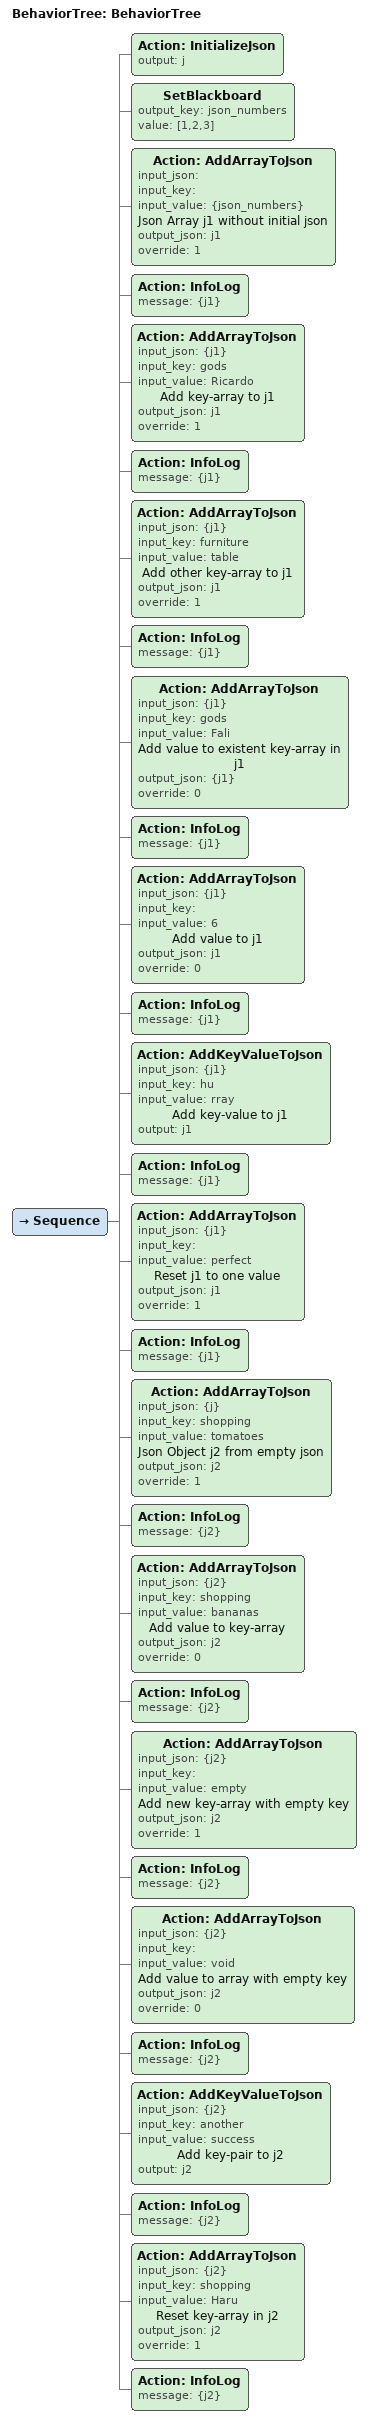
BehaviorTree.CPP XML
<?xml version="1.0"?>
<root main_tree_to_execute="BehaviorTree">
    <BehaviorTree ID="BehaviorTree">
        <Sequence>
            <Action ID="InitializeJson" output="j"/>
            <SetBlackboard output_key="json_numbers" value="[1,2,3]"/>
            <Action ID="AddArrayToJson" input_json="" input_key="" input_value="{json_numbers}" name="Json Array j1 without initial json" output_json="j1" override="1"/>
            <Action ID="InfoLog" message="{j1}"/>
            <Action ID="AddArrayToJson" input_json="{j1}" input_key="gods" input_value="Ricardo" name="Add key-array to j1" output_json="j1" override="1"/>
            <Action ID="InfoLog" message="{j1}"/>
            <Action ID="AddArrayToJson" input_json="{j1}" input_key="furniture" input_value="table" name="Add other key-array to j1" output_json="j1" override="1"/>
            <Action ID="InfoLog" message="{j1}"/>
            <Action ID="AddArrayToJson" input_json="{j1}" input_key="gods" input_value="Fali" name="Add value to existent key-array in j1" output_json="{j1}" override="0"/>
            <Action ID="InfoLog" message="{j1}"/>
            <Action ID="AddArrayToJson" input_json="{j1}" input_key="" input_value="6" name="Add value to j1" output_json="j1" override="0"/>
            <Action ID="InfoLog" message="{j1}"/>
            <Action ID="AddKeyValueToJson" input_json="{j1}" input_key="hu" input_value="rray" name="Add key-value to j1" output="j1"/>
            <Action ID="InfoLog" message="{j1}"/>
            <Action ID="AddArrayToJson" input_json="{j1}" input_key="" input_value="perfect" name="Reset j1 to one value" output_json="j1" override="1"/>
            <Action ID="InfoLog" message="{j1}"/>
            <Action ID="AddArrayToJson" input_json="{j}" input_key="shopping" input_value="tomatoes" name="Json Object j2 from empty json" output_json="j2" override="1"/>
            <Action ID="InfoLog" message="{j2}"/>
            <Action ID="AddArrayToJson" input_json="{j2}" input_key="shopping" input_value="bananas" name="Add value to key-array" output_json="j2" override="0"/>
            <Action ID="InfoLog" message="{j2}"/>
            <Action ID="AddArrayToJson" input_json="{j2}" input_key="" input_value="empty" name="Add new key-array with empty key" output_json="j2" override="1"/>
            <Action ID="InfoLog" message="{j2}"/>
            <Action ID="AddArrayToJson" input_json="{j2}" input_key="" input_value="void" name="Add value to array with empty key" output_json="j2" override="0"/>
            <Action ID="InfoLog" message="{j2}"/>
            <Action ID="AddKeyValueToJson" input_json="{j2}" input_key="another" input_value="success" name="Add key-pair to j2" output="j2"/>
            <Action ID="InfoLog" message="{j2}"/>
            <Action ID="AddArrayToJson" input_json="{j2}" input_key="shopping" input_value="Haru" name="Reset key-array in j2" output_json="j2" override="1"/>
            <Action ID="InfoLog" message="{j2}"/>
        </Sequence>
    </BehaviorTree>
</root>
